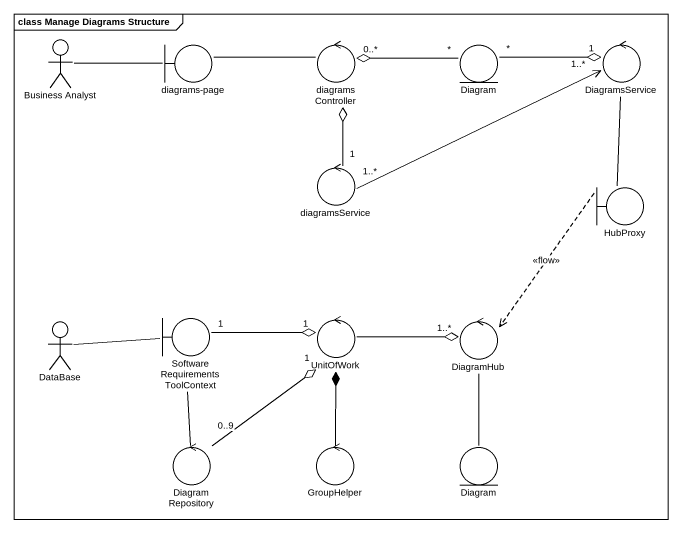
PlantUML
@startuml
mainframe class Manage Diagrams Structure
actor "Business Analyst" as Business_Analyst
boundary "diagrams-page" as diagrams_page
control diagramsController
entity Diagram
control DiagramsService
control diagramsService
boundary HubProxy
actor "DataBase" as DataBase_
boundary "SoftwareRequirementsToolContext" as SoftwareRequirementsToolCont
control UnitOfWork
control DiagramHub
control DiagramRepository
control GroupHelper
entity "Diagram" as Diagram_2
Business_Analyst -right- diagrams_page
diagrams_page -right- diagramsController
Diagram "*" -left-o "0..*" diagramsController
Diagram "*" -right-o "1" DiagramsService
diagramsService "1" -up-o diagramsController
diagramsService "1..*" -right-> "1..*" DiagramsService
HubProxy -up- DiagramsService
HubProxy ..> DiagramHub : <<flow>>
SoftwareRequirementsToolCont -left- DataBase_
SoftwareRequirementsToolCont "1" -right-o "1" UnitOfWork
UnitOfWork -right-o "1..*" DiagramHub
DiagramHub -- Diagram_2
DiagramRepository -up- SoftwareRequirementsToolCont
DiagramRepository "0..9" -up-o "1" UnitOfWork
GroupHelper -up-* UnitOfWork
@enduml
